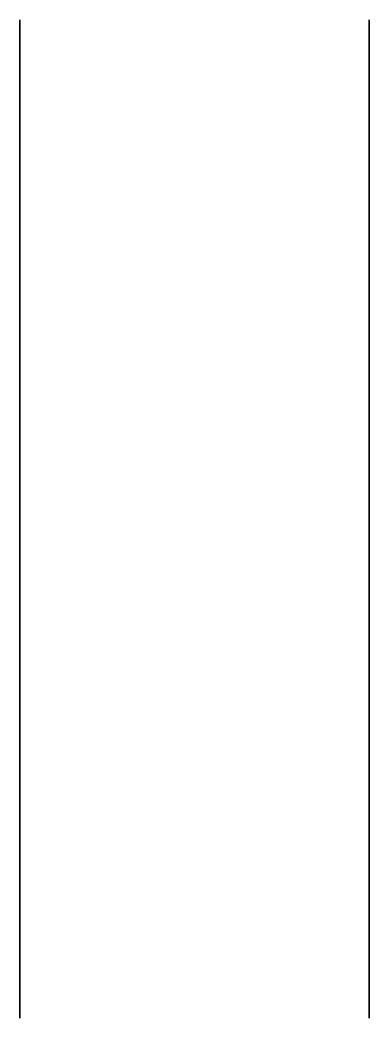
# Model space of a CAD drawing. Extents: x -0.07 to 0.07, y -0.32 to 0.08.
import ezdxf

# ---------------------------------------------------------------- set-up
doc = ezdxf.new("R2010")
doc.units = 0
doc.layers.add('SHASSIS', color=3, linetype='CONTINUOUS')

msp = doc.modelspace()

# ---------------------------------------------------------------- linework, layer by layer
at = {"layer": 'SHASSIS'}
for points in [[(-0.07, 0.08, -0.31), (-0.07, 0.08, -0.53), (-0.07, -0.07, -0.46), (-0.07, -0.07, -0.31)], [(-0.07, -0.07, -0.31), (-0.07, -0.07, -0.46), (-0.07, 0.08, -0.53), (-0.07, 0.08, -0.31)], [(-0.07, -0.07, -0.46), (-0.07, -0.32, -0.78), (-0.07, -0.29, -0.81), (-0.07, 0.08, -0.53)], [(-0.07, 0.08, -0.53), (-0.07, -0.29, -0.81), (-0.07, -0.32, -0.78), (-0.07, -0.07, -0.46)], [(0.07, 0.08, -0.53), (0.07, -0.29, -0.81), (0.07, -0.32, -0.78), (0.07, -0.07, -0.46)], [(0.07, -0.07, -0.46), (0.07, -0.32, -0.78), (0.07, -0.29, -0.81), (0.07, 0.08, -0.53)], [(0.07, -0.07, -0.31), (0.07, -0.07, -0.46), (0.07, 0.08, -0.53), (0.07, 0.08, -0.31)], [(0.07, 0.08, -0.31), (0.07, 0.08, -0.53), (0.07, -0.07, -0.46), (0.07, -0.07, -0.31)]]:
    msp.add_3dface(points, dxfattribs=at)

doc.saveas('drawing.dxf')
